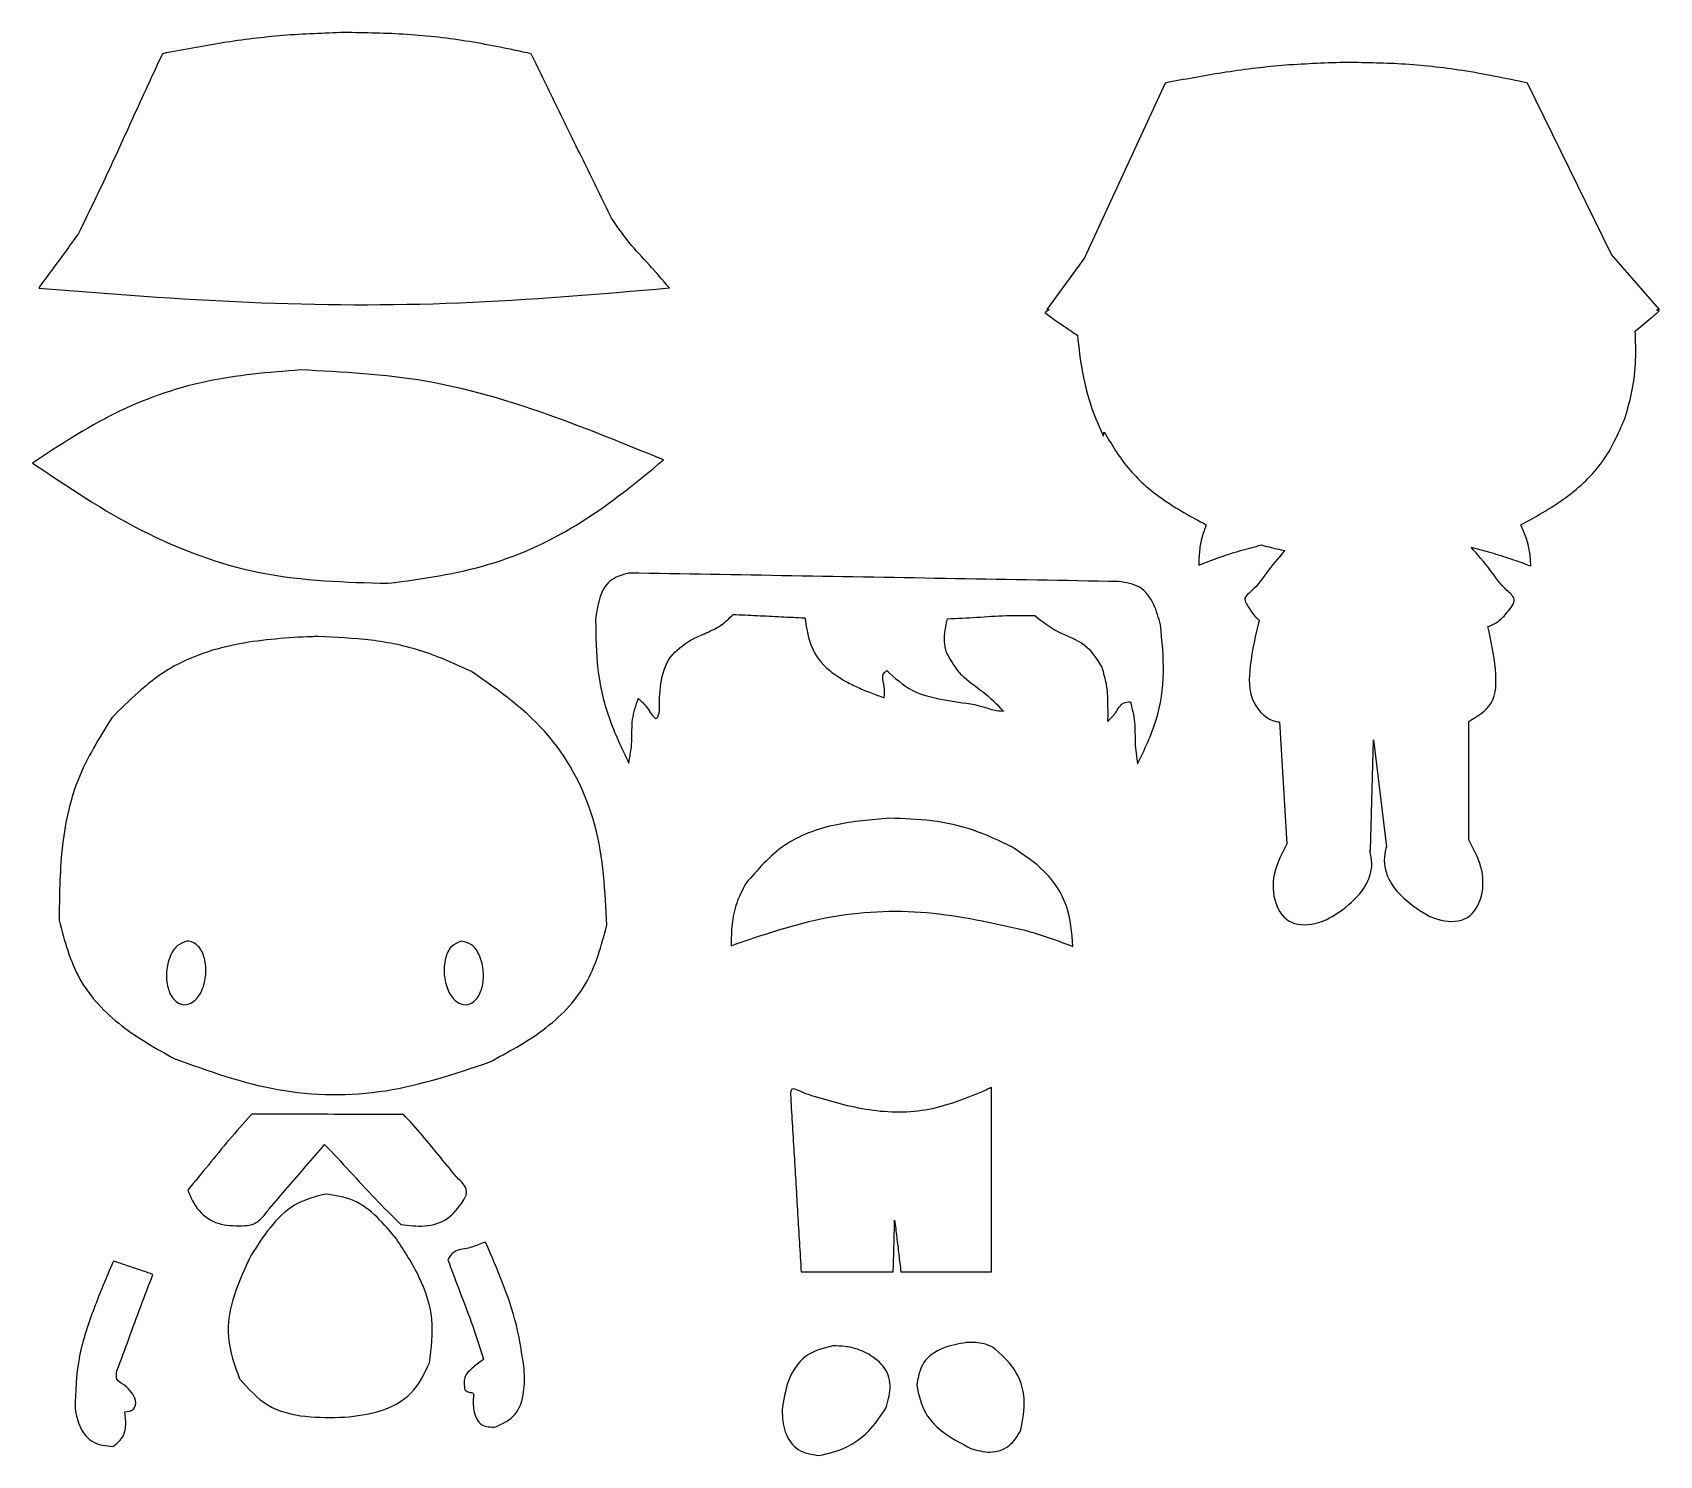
# Model space of a CAD drawing. Extents: x 13 to 567, y 210 to 695.
import ezdxf

# ---------------------------------------------------------------- set-up
doc = ezdxf.new("R2010")
doc.units = 0
doc.layers.add('Layer_1', color=7, linetype='CONTINUOUS')

msp = doc.modelspace()

# ---------------------------------------------------------------- linework, layer by layer
at = {"layer": 'Layer_1', "color": 7}
for points in [[(119.285111, 694.708346), (119.285111, 694.708386)], [(459.389583, 684.530891), (459.389623, 684.530851)], [(398.614623, 677.530851), (371.164623, 617.980852), (358.314623, 600.455852)], [(566.739583, 600.455892), (550.389583, 619.155892), (521.789583, 677.530891)], [(104.443863, 579.907356), (104.443863, 579.907356)], [(216.046959, 510.73006), (216.046959, 510.73006)], [(110.387647, 489.107868), (110.387647, 489.107828)], [(437.489623, 460.105892), (439.964623, 418.630892)], [(501.839583, 420.005892), (501.839583, 460.230892)], [(468.239623, 416.280892), (468.414623, 416.280892), (469.439623, 453.955892)], [(469.464583, 453.955892), (473.814583, 417.605892)], [(304.770687, 427.293884), (304.770687, 427.293884)], [(65.662645, 385.457828), (65.662645, 385.457828)], [(159.087647, 385.457828), (159.087647, 385.457828)], [(337.230711, 334.622684), (337.230711, 334.622684)], [(87.856423, 326.57166), (87.406423, 326.19666), (87.406423, 326.19666)], [(112.838911, 299.420508), (112.838911, 299.420508)], [(167.341327, 283.073044), (166.581007, 282.824212), (165.966327, 282.623044), (165.966327, 282.623044)], [(40.750322, 276.608068), (40.420314, 275.879308), (40.150322, 275.283068), (40.150322, 275.283068)], [(285.514471, 247.749076), (285.514471, 247.749076)], [(330.995695, 248.874076), (330.995695, 248.874076)]]:
    msp.add_lwpolyline(points, dxfattribs=at)
for points, knots in [([(119.285111, 694.708386), (112.357356, 694.472698), (98.505581, 694.00145), (77.858194, 691.379202), (64.244592, 688.798997), (57.435109, 687.508386)], [0, 0, 0, 0, 20.786303, 41.561396, 62.352866, 62.352866, 62.352866, 62.352866]), ([(182.810111, 687.508346), (175.846666, 688.981023), (161.916917, 691.92698), (140.657483, 694.41164), (126.410845, 694.609422), (119.285111, 694.708346)], [0, 0, 0, 0, 21.346658, 42.702082, 64.071984, 64.071984, 64.071984, 64.071984]), ([(57.435109, 687.508386), (54.25743, 680.682938), (47.901048, 667.029843), (38.655762, 646.428776), (32.060194, 632.900409), (28.765293, 626.14214)], [0, 0, 0, 0, 22.586759, 45.180794, 67.73535, 67.73535, 67.73535, 67.73535]), ([(210.227295, 631.507028), (207.180219, 637.729061), (201.086061, 650.173139), (191.932008, 668.832906), (185.850733, 681.283221), (182.810111, 687.508346)], [0, 0, 0, 0, 20.784257, 41.568552, 62.35263, 62.35263, 62.35263, 62.35263]), ([(459.389623, 684.530851), (452.34728, 684.285898), (438.533051, 683.805399), (418.251106, 681.215486), (405.104425, 678.748612), (398.614623, 677.530851)], [0, 0, 0, 0, 21.130308, 41.449115, 61.257952, 61.257952, 61.257952, 61.257952]), ([(521.789583, 677.530891), (514.46097, 679.057501), (500.323528, 682.002446), (479.426893, 684.279767), (465.931125, 684.448907), (459.389583, 684.530891)], [0, 0, 0, 0, 22.449601, 43.306954, 62.926568, 62.926568, 62.926568, 62.926568]), ([(229.885111, 607.808348), (227.654516, 610.414823), (223.189126, 615.632679), (216.023255, 623.031929), (212.153146, 628.690967), (210.227295, 631.507028)], [0, 0, 0, 0, 10.293894, 20.607165, 30.822791, 30.822791, 30.822791, 30.822791]), ([(28.765293, 626.14214), (27.269659, 624.097168), (24.278391, 620.007224), (19.784632, 613.877329), (16.801615, 609.781366), (15.310109, 607.733388)], [0, 0, 0, 0, 7.600624, 15.201248, 22.801853, 22.801853, 22.801853, 22.801853]), ([(15.310109, 607.733388), (39.119033, 605.838083), (86.735905, 602.04755), (158.488585, 601.62521), (206.087029, 605.747368), (229.885111, 607.808348)], [0, 0, 0, 0, 71.643358, 143.283778, 214.917341, 214.917341, 214.917341, 214.917341]), ([(359.064623, 600.380892), (358.906293, 600.269992), (358.589962, 600.048423), (358.113001, 599.717881), (357.797735, 599.493449), (357.639623, 599.380892)], [0, 0, 0, 0, 0.579917, 1.158634, 1.740879, 1.740879, 1.740879, 1.740879]), ([(357.639623, 599.380892), (358.855124, 598.496219), (361.279493, 596.731701), (364.964297, 594.173716), (367.450193, 592.526946), (368.689623, 591.705892)], [0, 0, 0, 0, 4.509991, 8.995372, 13.455439, 13.455439, 13.455439, 13.455439]), ([(358.314623, 600.455852), (358.397988, 600.447732), (358.56469, 600.431494), (358.814551, 600.405122), (358.981258, 600.388969), (359.064623, 600.380892)], [0, 0, 0, 0, 0.251277, 0.502472, 0.753738, 0.753738, 0.753738, 0.753738]), ([(558.514583, 593.105892), (559.42457, 593.838908), (561.254286, 595.31279), (563.967711, 597.591445), (565.745872, 599.165011), (566.639583, 599.955892)], [0, 0, 0, 0, 3.505461, 7.048457, 10.628558, 10.628558, 10.628558, 10.628558]), ([(565.714583, 600.355892), (565.828388, 600.367414), (566.056121, 600.39047), (566.398059, 600.420995), (566.62578, 600.444264), (566.739583, 600.455892)], [0, 0, 0, 0, 0.343157, 0.686687, 1.029871, 1.029871, 1.029871, 1.029871]), ([(566.639583, 599.955892), (566.536739, 600.000238), (566.331071, 600.088922), (566.02316, 600.22323), (565.817436, 600.311674), (565.714583, 600.355892)], [0, 0, 0, 0, 0.335995, 0.671919, 1.007783, 1.007783, 1.007783, 1.007783]), ([(555.239583, 563.980892), (556.056014, 567.010505), (557.750232, 573.297413), (558.888474, 583.105279), (558.638501, 589.7914), (558.514583, 593.105892)], [0, 0, 0, 0, 9.406301, 19.519505, 29.461327, 29.461327, 29.461327, 29.461327]), ([(368.689623, 591.705892), (369.185593, 587.410348), (370.160187, 578.96948), (373.086257, 567.366041), (376.176505, 560.441396), (377.564623, 557.330892)], [0, 0, 0, 0, 12.96858, 25.48364, 35.689904, 35.689904, 35.689904, 35.689904]), ([(104.443863, 579.907356), (93.553264, 579.024536), (71.786825, 577.260093), (40.549587, 566.188538), (22.33175, 554.186159), (13.218865, 548.182356)], [0, 0, 0, 0, 32.688153, 65.332006, 98.004305, 98.004305, 98.004305, 98.004305]), ([(227.918863, 549.257356), (214.740362, 554.658372), (188.401269, 565.453064), (147.184214, 577.725042), (118.683941, 579.18026), (104.443863, 579.907356)], [0, 0, 0, 0, 42.753645, 85.449192, 128.084508, 128.084508, 128.084508, 128.084508]), ([(519.564583, 527.130892), (525.141706, 530.225552), (535.792644, 536.135594), (548.667865, 548.685831), (553.106787, 559.017007), (555.239583, 563.980892)], [0, 0, 0, 0, 19.117715, 36.510148, 52.595359, 52.595359, 52.595359, 52.595359]), ([(377.564623, 557.330892), (377.591255, 557.500244), (377.644438, 557.838429), (377.711652, 558.346854), (377.746983, 558.686369), (377.764623, 558.855892)], [0, 0, 0, 0, 0.514292, 1.027005, 1.538302, 1.538302, 1.538302, 1.538302]), ([(377.764623, 558.855892), (380.278261, 554.629664), (385.511799, 545.830415), (397.725274, 535.154694), (407.465767, 529.911888), (412.539623, 527.180892)], [0, 0, 0, 0, 14.681506, 30.567733, 47.840224, 47.840224, 47.840224, 47.840224]), ([(13.218865, 548.182356), (25.245827, 540.100297), (49.281363, 523.948537), (90.676191, 508.457082), (119.737092, 507.657289), (134.268863, 507.257356)], [0, 0, 0, 0, 43.432448, 86.798488, 130.172411, 130.172411, 130.172411, 130.172411]), ([(134.268863, 507.257356), (145.819373, 508.84492), (168.910066, 512.01863), (200.99407, 527.069789), (218.940584, 541.858741), (227.918863, 549.257356)], [0, 0, 0, 0, 34.832431, 69.633724, 104.473996, 104.473996, 104.473996, 104.473996]), ([(412.539623, 527.180892), (412.027231, 525.783047), (410.981281, 522.929615), (410.119543, 518.307504), (410.033731, 515.119505), (409.989623, 513.480892)], [0, 0, 0, 0, 4.461452, 9.107202, 14.020493, 14.020493, 14.020493, 14.020493]), ([(522.964583, 513.180892), (522.8827, 514.841817), (522.72204, 518.100638), (521.54974, 522.82472), (520.222337, 525.704103), (519.564583, 527.130892)], [0, 0, 0, 0, 4.981354, 9.773676, 14.480861, 14.480861, 14.480861, 14.480861]), ([(409.989623, 513.480892), (412.352816, 514.387618), (417.038437, 516.185429), (424.156291, 518.468213), (428.940181, 519.696328), (431.314623, 520.305892)], [0, 0, 0, 0, 7.592687, 15.054403, 22.407706, 22.407706, 22.407706, 22.407706]), ([(439.189623, 518.280892), (437.031981, 515.820506), (433.058697, 511.289723), (429.544441, 505.687149), (424.739471, 502.116251), (427.11251, 499.004219), (428.498349, 496.577881), (429.89649, 495.328119), (430.564623, 494.730892)], [0, 0, 0, 0, 9.659007, 17.786999, 21.2032, 24.46117, 27.350235, 29.994423, 29.994423, 29.994423, 29.994423]), ([(431.314623, 520.305892), (432.182103, 520.074799), (433.92477, 519.61056), (436.565879, 518.971266), (438.345821, 518.59489), (439.239623, 518.405892)], [0, 0, 0, 0, 2.693169, 5.410263, 8.150854, 8.150854, 8.150854, 8.150854]), ([(439.239623, 518.405892), (439.233839, 518.392163), (439.222222, 518.364592), (439.207047, 518.322336), (439.195425, 518.29469), (439.189623, 518.280892)], [0, 0, 0, 0, 0.044686, 0.089741, 0.13464, 0.13464, 0.13464, 0.13464]), ([(508.389583, 492.530892), (509.653244, 493.069367), (512.26095, 494.180569), (514.955657, 497.437704), (518.60971, 501.721893), (513.105478, 506.068304), (509.166932, 512.100447), (504.924484, 516.964741), (502.664583, 519.555892)], [0, 0, 0, 0, 4.013758, 8.282838, 13.317156, 17.146488, 26.070288, 36.242506, 36.242506, 36.242506, 36.242506]), ([(502.664583, 519.555892), (504.921484, 518.961307), (509.465217, 517.764252), (516.235608, 515.628294), (520.71127, 514.000447), (522.964583, 513.180892)], [0, 0, 0, 0, 7.001063, 14.094973, 21.287722, 21.287722, 21.287722, 21.287722]), ([(216.046959, 510.73006), (213.722241, 510.08499), (209.018749, 508.77985), (205.664161, 501.858747), (205.087035, 497.181132), (204.796959, 494.83006)], [0, 0, 0, 0, 6.930106, 14.021359, 21.187371, 21.187371, 21.187371, 21.187371]), ([(382.747079, 507.868956), (364.224745, 508.188535), (327.17998, 508.827695), (271.61388, 509.816831), (234.569075, 510.425653), (216.046959, 510.73006)], [0, 0, 0, 0, 55.575272, 111.150839, 166.724682, 166.724682, 166.724682, 166.724682]), ([(396.946959, 493.08006), (396.328068, 495.499317), (395.09915, 500.303175), (390.316071, 506.781576), (385.262837, 507.507536), (382.747079, 507.868956)], [0, 0, 0, 0, 7.519811, 14.931896, 22.280542, 22.280542, 22.280542, 22.280542]), ([(204.796959, 494.83006), (204.85365, 489.201785), (204.967046, 477.943696), (208.774106, 461.332648), (213.639932, 451.179689), (216.071959, 446.10506)], [0, 0, 0, 0, 16.857247, 33.719107, 50.568684, 50.568684, 50.568684, 50.568684]), ([(237.346959, 488.08006), (239.035968, 488.845682), (242.422255, 490.380673), (247.561491, 492.736949), (250.252265, 495.366141), (251.596959, 496.68006)], [0, 0, 0, 0, 5.575583, 11.178461, 16.775568, 16.775568, 16.775568, 16.775568]), ([(251.596959, 496.68006), (254.310848, 496.549505), (259.738626, 496.288394), (267.880292, 495.896725), (273.30807, 495.635615), (276.021959, 495.50506)], [0, 0, 0, 0, 8.151081, 16.302165, 24.453246, 24.453246, 24.453246, 24.453246]), ([(276.021959, 495.50506), (276.446334, 492.512578), (277.289901, 486.564167), (282.210681, 478.598854), (287.342818, 475.441686), (289.921959, 473.85506)], [0, 0, 0, 0, 9.014222, 17.918335, 26.913638, 26.913638, 26.913638, 26.913638]), ([(324.171959, 483.70506), (323.863461, 484.965879), (323.243378, 487.500138), (323.654874, 491.427345), (324.232881, 493.962272), (324.521959, 495.23006)], [0, 0, 0, 0, 3.866707, 7.772115, 11.679525, 11.679525, 11.679525, 11.679525]), ([(324.521959, 495.23006), (327.842602, 495.365844), (334.501058, 495.638115), (344.386537, 496.447383), (350.975409, 496.318543), (354.221959, 496.25506)], [0, 0, 0, 0, 9.970716, 19.992987, 29.728078, 29.728078, 29.728078, 29.728078]), ([(354.221959, 496.25506), (356.790388, 494.261491), (361.956955, 490.251295), (371.737656, 487.269841), (375.257741, 481.554112), (376.996959, 478.73006)], [0, 0, 0, 0, 9.739925, 19.59251, 29.214682, 29.214682, 29.214682, 29.214682]), ([(389.196959, 445.80506), (391.54407, 450.709299), (396.244051, 460.529816), (398.664357, 476.892295), (397.518778, 487.690243), (396.946959, 493.08006)], [0, 0, 0, 0, 16.245491, 32.530855, 48.761075, 48.761075, 48.761075, 48.761075]), ([(430.564623, 494.730892), (429.364542, 489.657906), (427.198804, 480.502898), (426.717398, 466.900462), (433.485932, 460.669969), (437.024817, 460.117992), (437.259026, 460.10229), (437.413667, 460.104705), (437.489623, 460.105892)], [0, 0, 0, 0, 15.774132, 28.466926, 38.731446, 38.970625, 39.206651, 39.434494, 39.434494, 39.434494, 39.434494]), ([(106.787647, 489.082868), (98.511386, 488.553021), (81.999168, 487.495907), (57.871219, 479.140246), (46.075208, 467.378386), (40.187645, 461.507868)], [0, 0, 0, 0, 24.879397, 49.637637, 74.308368, 74.308368, 74.308368, 74.308368]), ([(110.387647, 489.107828), (109.987266, 489.108668), (109.187189, 489.110348), (107.987134, 489.102873), (107.18757, 489.089538), (106.787647, 489.082868)], [0, 0, 0, 0, 1.201145, 2.400231, 3.60016, 3.60016, 3.60016, 3.60016]), ([(162.612647, 477.257868), (157.144691, 479.74416), (146.203977, 484.71893), (128.413293, 488.382292), (116.402818, 488.865743), (110.387647, 489.107868)], [0, 0, 0, 0, 17.976137, 35.968065, 54.019612, 54.019612, 54.019612, 54.019612]), ([(226.471959, 463.60506), (226.495322, 466.774296), (226.541748, 473.072104), (229.300496, 482.716179), (234.67263, 486.297316), (237.346959, 488.08006)], [0, 0, 0, 0, 9.563765, 19.004822, 28.36372, 28.36372, 28.36372, 28.36372]), ([(501.839583, 460.230892), (504.804758, 461.985819), (511.372314, 465.872799), (511.254848, 479.424796), (509.41225, 487.853082), (508.389583, 492.530892)], [0, 0, 0, 0, 9.708546, 21.50342, 36.214671, 36.214671, 36.214671, 36.214671]), ([(343.596959, 463.78006), (341.387597, 465.957151), (336.938445, 470.341316), (328.854568, 475.44222), (325.725408, 480.963875), (324.171959, 483.70506)], [0, 0, 0, 0, 9.310079, 18.748377, 28.053323, 28.053323, 28.053323, 28.053323]), ([(208.587647, 390.882868), (208.037333, 402.357871), (206.937334, 425.29477), (190.839629, 457.308925), (172.01486, 470.613013), (162.612647, 477.257868)], [0, 0, 0, 0, 34.272701, 68.506255, 102.665894, 102.665894, 102.665894, 102.665894]), ([(302.971959, 468.30506), (303.101218, 469.546695), (303.380107, 472.225642), (301.774237, 476.092664), (303.500058, 477.267785), (303.921959, 477.55506)], [0, 0, 0, 0, 3.857394, 8.322695, 9.767503, 9.767503, 9.767503, 9.767503]), ([(303.921959, 477.55506), (306.614911, 475.064811), (312.014473, 470.071682), (322.914305, 467.578346), (330.077493, 466.54739), (333.671959, 466.03006)], [0, 0, 0, 0, 10.816112, 21.687084, 32.636477, 32.636477, 32.636477, 32.636477]), ([(376.996959, 478.73006), (377.577642, 476.753976), (378.740222, 472.797673), (379.035684, 466.590384), (379.00989, 462.470397), (378.996959, 460.40506)], [0, 0, 0, 0, 6.15725, 12.327389, 18.529624, 18.529624, 18.529624, 18.529624]), ([(289.921959, 473.85506), (291.325689, 473.137607), (294.132432, 471.703069), (298.526112, 469.93592), (301.488223, 468.849335), (302.971959, 468.30506)], [0, 0, 0, 0, 4.727066, 9.451717, 14.193502, 14.193502, 14.193502, 14.193502]), ([(216.071959, 446.10506), (216.518796, 448.553304), (217.414629, 453.461628), (216.873792, 461.00273), (218.510025, 465.732864), (219.321959, 468.08006)], [0, 0, 0, 0, 7.450838, 14.937697, 22.312263, 22.312263, 22.312263, 22.312263]), ([(219.321959, 468.08006), (220.317439, 467.197433), (222.333168, 465.410218), (225.489658, 459.635373), (226.22001, 462.58688), (226.471959, 463.60506)], [0, 0, 0, 0, 4.547033, 9.207197, 11.661457, 11.661457, 11.661457, 11.661457]), ([(333.671959, 466.03006), (334.773665, 465.750847), (336.97056, 465.194074), (340.182735, 463.993716), (342.457201, 463.851384), (343.596959, 463.78006)], [0, 0, 0, 0, 3.41143, 6.802688, 10.209037, 10.209037, 10.209037, 10.209037]), ([(378.996959, 460.40506), (379.938615, 461.255555), (381.930607, 463.054703), (383.553788, 466.727639), (385.890767, 466.895394), (386.721959, 466.95506)], [0, 0, 0, 0, 3.851876, 8.148308, 10.51993, 10.51993, 10.51993, 10.51993]), ([(386.721959, 466.95506), (387.318577, 464.659979), (388.51841, 460.044437), (388.113746, 452.868438), (388.836275, 448.156997), (389.196959, 445.80506)], [0, 0, 0, 0, 7.071382, 14.220965, 21.347618, 21.347618, 21.347618, 21.347618]), ([(40.187645, 461.507868), (35.922859, 454.65974), (27.361988, 440.913225), (22.483175, 416.797525), (22.352848, 400.657742), (22.287645, 392.582868)], [0, 0, 0, 0, 24.033058, 48.242498, 72.481851, 72.481851, 72.481851, 72.481851]), ([(469.439623, 453.955892), (469.442408, 453.955881), (469.447943, 453.955858), (469.456263, 453.955919), (469.461798, 453.955901), (469.464583, 453.955892)], [0, 0, 0, 0, 0.008356, 0.016605, 0.02496, 0.02496, 0.02496, 0.02496]), ([(304.770687, 427.293884), (298.574343, 426.811532), (286.202977, 425.848489), (268.080274, 419.316646), (259.927148, 409.8025), (255.870687, 405.068884)], [0, 0, 0, 0, 18.670542, 37.276835, 55.700529, 55.700529, 55.700529, 55.700529]), ([(346.495687, 417.493884), (342.166425, 419.5833), (333.487408, 423.772025), (319.23342, 426.838349), (309.593147, 427.14199), (304.770687, 427.293884)], [0, 0, 0, 0, 14.382581, 28.833246, 43.297848, 43.297848, 43.297848, 43.297848]), ([(367.170687, 383.718884), (366.835035, 388.393491), (366.1654, 397.719445), (358.107349, 409.803531), (350.375336, 414.924409), (346.495687, 417.493884)], [0, 0, 0, 0, 13.875025, 27.681012, 41.584779, 41.584779, 41.584779, 41.584779]), ([(439.964623, 418.630892), (438.393036, 415.619043), (435.303184, 409.697533), (434.841501, 399.930672), (439.802681, 390.974123), (450.516445, 390.658022), (459.019434, 395.959905), (465.450741, 401.69793), (468.318835, 407.459988), (469.173985, 411.916295), (468.547728, 414.841669), (468.239623, 416.280892)], [0, 0, 0, 0, 10.092714, 19.842998, 28.436752, 37.415213, 48.074765, 58.299228, 62.679799, 67.201156, 71.579741, 71.579741, 71.579741, 71.579741]), ([(473.814583, 417.605892), (473.480314, 416.153053), (472.800397, 413.197919), (473.637591, 408.670674), (476.509797, 402.861192), (482.960844, 397.110422), (491.461962, 391.807675), (502.209415, 392.125793), (507.170346, 401.180529), (506.636429, 411.039493), (503.455451, 416.985467), (501.839583, 420.005892)], [0, 0, 0, 0, 4.433323, 9.017565, 13.461893, 23.686362, 34.345914, 43.324371, 51.999868, 61.855134, 72.030002, 72.030002, 72.030002, 72.030002]), ([(255.870687, 405.068884), (254.739673, 402.897316), (252.477544, 398.553985), (250.961062, 391.285633), (250.950818, 386.393893), (250.945687, 383.943884)], [0, 0, 0, 0, 7.31853, 14.637723, 21.981731, 21.981731, 21.981731, 21.981731]), ([(250.945687, 383.943884), (261.685227, 387.647594), (283.161768, 395.054139), (317.684498, 396.719167), (339.825872, 391.718847), (350.895687, 389.218884)], [0, 0, 0, 0, 33.970008, 67.931989, 101.88862, 101.88862, 101.88862, 101.88862]), ([(22.287645, 392.582868), (24.086802, 385.641353), (27.695789, 371.717146), (43.045792, 355.77417), (55.47091, 348.848187), (61.687645, 345.382868)], [0, 0, 0, 0, 21.204547, 42.534883, 63.893911, 63.893911, 63.893911, 63.893911]), ([(168.587647, 344.282868), (174.876348, 347.637074), (187.432345, 354.334069), (203.023503, 370.069268), (206.736789, 383.959428), (208.587647, 390.882868)], [0, 0, 0, 0, 21.388739, 42.704676, 63.888185, 63.888185, 63.888185, 63.888185]), ([(350.895687, 389.218884), (352.720159, 388.657325), (356.369269, 387.534156), (361.792098, 385.688709), (365.377703, 384.375537), (367.170687, 383.718884)], [0, 0, 0, 0, 5.726588, 11.453693, 17.181963, 17.181963, 17.181963, 17.181963]), ([(65.662645, 385.457828), (65.739673, 385.462952), (65.895082, 385.47329), (66.128777, 385.471898), (67.51178, 385.403621), (70.180517, 383.733712), (72.041283, 379.377513), (72.456499, 374.086909), (71.213365, 368.926), (68.684626, 364.929393), (64.58996, 363.204613), (60.817159, 365.549834), (58.959202, 369.890971), (58.552094, 375.094613), (59.711528, 380.015159), (61.970137, 384.111058), (64.522416, 385.041952), (65.662645, 385.457828)], [0, 0, 0, 0, 0.231524, 0.467109, 0.700671, 4.382414, 8.955523, 14.509744, 20.058691, 24.626869, 28.310666, 31.989342, 36.551734, 42.099498, 47.33689, 51.723169, 55.265083, 55.265083, 55.265083, 55.265083]), ([(159.087647, 385.457828), (160.329948, 385.182837), (163.115348, 384.566273), (165.647601, 380.265205), (166.878364, 375.205628), (166.466822, 369.890025), (164.607907, 365.550358), (160.837574, 363.204694), (156.746277, 364.929809), (154.232128, 368.92489), (152.992803, 374.109649), (153.416717, 379.300898), (155.247769, 383.945392), (157.903269, 384.99133), (159.087647, 385.457828)], [0, 0, 0, 0, 3.679805, 8.250602, 13.804274, 19.352038, 23.914431, 27.593107, 31.270779, 35.831849, 41.37923, 46.933452, 51.506561, 55.188302, 55.188302, 55.188302, 55.188302]), ([(61.687645, 345.382868), (73.201289, 341.252922), (96.262655, 332.980808), (133.774688, 332.567902), (156.995616, 340.382014), (168.587647, 344.282868)], [0, 0, 0, 0, 36.539946, 73.188042, 109.719961, 109.719961, 109.719961, 109.719961]), ([(278.349719, 332.884372), (277.252398, 333.212904), (275.174176, 333.835112), (270.975533, 336.223833), (271.097584, 333.518924), (271.153751, 332.274124)], [0, 0, 0, 0, 3.773511, 7.146674, 10.022427, 10.022427, 10.022427, 10.022427]), ([(271.153751, 332.274124), (271.550716, 325.685044), (272.344644, 312.506881), (273.526819, 292.739122), (274.329414, 279.561492), (274.730711, 272.972684)], [0, 0, 0, 0, 19.803081, 39.60617, 59.409223, 59.409223, 59.409223, 59.409223]), ([(337.230711, 334.622684), (330.968674, 332.046105), (318.442212, 326.891966), (297.723411, 327.091862), (284.81355, 330.951761), (278.349719, 332.884372)], [0, 0, 0, 0, 20.15031, 40.308304, 60.521961, 60.521961, 60.521961, 60.521961]), ([(339.530711, 335.722684), (339.275156, 335.600462), (338.764044, 335.356018), (337.997378, 334.98935), (337.486267, 334.744906), (337.230711, 334.622684)], [0, 0, 0, 0, 0.849836, 1.699674, 2.54951, 2.54951, 2.54951, 2.54951]), ([(339.530711, 272.972684), (339.530711, 279.944906), (339.530711, 293.88935), (339.530711, 314.806017), (339.530711, 328.750462), (339.530711, 335.722684)], [0, 0, 0, 0, 20.916666, 41.833334, 62.75, 62.75, 62.75, 62.75]), ([(87.406423, 326.19666), (84.956821, 323.437432), (80.049745, 317.910108), (73.068906, 309.288679), (68.360582, 303.577329), (66.006425, 300.72166)], [0, 0, 0, 0, 11.0676, 22.170772, 33.273897, 33.273897, 33.273897, 33.273897]), ([(158.116559, 304.48682), (156.068642, 306.961328), (151.973243, 311.909821), (145.91712, 319.395771), (141.607994, 324.148564), (139.456423, 326.52166)], [0, 0, 0, 0, 9.636532, 19.27102, 28.878781, 28.878781, 28.878781, 28.878781]), ([(93.837215, 294.517372), (95.922684, 296.934515), (100.09362, 301.768801), (106.350023, 309.02023), (110.520957, 313.854516), (112.606423, 316.27166)], [0, 0, 0, 0, 9.577361, 19.154719, 28.732076, 28.732076, 28.732076, 28.732076]), ([(112.606423, 316.27166), (115.485303, 313.2287), (121.249757, 307.135705), (129.617886, 297.799006), (135.589727, 291.968262), (138.556423, 289.07166)], [0, 0, 0, 0, 12.567178, 25.163578, 37.598813, 37.598813, 37.598813, 37.598813]), ([(159.706423, 297.07166), (160.233427, 297.937876), (161.225157, 299.567943), (160.292036, 302.54941), (158.883129, 303.804137), (158.116559, 304.48682)], [0, 0, 0, 0, 2.907687, 5.471762, 8.531748, 8.531748, 8.531748, 8.531748]), ([(66.006425, 300.72166), (67.071927, 298.248738), (69.188098, 293.337323), (76.323257, 288.669721), (81.678466, 288.637781), (84.381423, 288.62166)], [0, 0, 0, 0, 7.958735, 15.806665, 23.804626, 23.804626, 23.804626, 23.804626]), ([(112.838911, 299.420508), (109.181218, 298.453634), (101.821249, 296.508101), (93.696018, 288.155699), (89.658396, 281.832942), (87.638911, 278.670508)], [0, 0, 0, 0, 11.154598, 22.445153, 33.743245, 33.743245, 33.743245, 33.743245]), ([(137.038911, 284.145508), (134.930881, 286.663212), (130.709436, 291.705051), (122.721135, 298.046574), (116.116222, 298.964861), (112.838911, 299.420508)], [0, 0, 0, 0, 9.885816, 19.796884, 29.558166, 29.558166, 29.558166, 29.558166]), ([(84.381423, 288.62166), (85.726137, 288.660984), (88.361215, 288.738043), (91.50622, 291.373821), (93.04341, 293.446856), (93.837215, 294.517372)], [0, 0, 0, 0, 3.924258, 7.68991, 11.710971, 11.710971, 11.710971, 11.710971]), ([(138.556423, 289.07166), (141.253235, 288.71797), (146.607293, 288.015779), (154.923619, 290.343123), (158.111407, 294.827761), (159.706423, 297.07166)], [0, 0, 0, 0, 8.156136, 16.192611, 24.240418, 24.240418, 24.240418, 24.240418]), ([(306.055711, 272.972684), (306.111913, 274.928141), (306.224317, 278.839064), (306.373894, 284.705968), (306.478439, 288.617113), (306.530711, 290.572684)], [0, 0, 0, 0, 5.86879, 11.737606, 17.606415, 17.606415, 17.606415, 17.606415]), ([(306.530711, 290.572684), (306.766508, 288.61709), (307.238102, 284.7059), (307.939782, 278.838429), (308.417068, 274.927931), (308.655711, 272.972684)], [0, 0, 0, 0, 5.909276, 11.818557, 17.727824, 17.727824, 17.727824, 17.727824]), ([(148.288911, 241.970508), (148.919379, 246.963342), (150.183977, 256.978008), (145.234258, 271.59036), (139.769486, 279.962309), (137.038911, 284.145508)], [0, 0, 0, 0, 14.928582, 29.943865, 44.939248, 44.939248, 44.939248, 44.939248]), ([(165.966327, 282.623044), (164.533525, 282.010072), (161.55591, 280.736208), (156.671836, 280.593133), (155.137887, 278.055229), (154.526711, 277.044044)], [0, 0, 0, 0, 4.718962, 9.806833, 13.176662, 13.176662, 13.176662, 13.176662]), ([(180.486911, 239.971188), (179.747243, 244.94534), (178.265752, 254.908133), (173.338716, 269.231222), (169.339774, 278.46068), (167.341327, 283.073044)], [0, 0, 0, 0, 15.057227, 30.15831, 45.243923, 45.243923, 45.243923, 45.243923]), ([(87.638911, 278.670508), (85.526702, 274.262439), (81.297896, 265.437145), (78.572427, 250.447127), (81.988972, 241.130897), (83.688911, 236.495508)], [0, 0, 0, 0, 14.689177, 29.408863, 43.985623, 43.985623, 43.985623, 43.985623]), ([(154.526711, 277.044044), (155.922353, 273.277768), (158.721061, 265.725186), (163.057372, 254.559199), (165.492063, 246.980908), (166.691327, 243.248044)], [0, 0, 0, 0, 12.050151, 24.164394, 35.92403, 35.92403, 35.92403, 35.92403]), ([(40.150322, 275.283068), (37.968685, 270.088303), (33.60084, 259.687893), (28.236451, 243.472532), (27.866499, 232.140371), (27.681946, 226.487244)], [0, 0, 0, 0, 16.925424, 33.886305, 50.769812, 50.769812, 50.769812, 50.769812]), ([(54.175322, 272.058068), (52.684743, 272.566839), (49.703575, 273.584383), (45.231533, 275.109839), (42.24405, 276.108661), (40.750322, 276.608068)], [0, 0, 0, 0, 4.725051, 9.45013, 14.175124, 14.175124, 14.175124, 14.175124]), ([(41.951322, 239.211452), (43.295391, 242.867007), (45.983554, 250.178185), (49.971608, 261.159552), (52.774318, 268.425836), (54.175322, 272.058068)], [0, 0, 0, 0, 11.684516, 23.36925, 35.04813, 35.04813, 35.04813, 35.04813]), ([(274.730711, 272.972684), (278.211267, 272.972684), (285.172378, 272.972684), (295.614045, 272.972684), (302.575156, 272.972684), (306.055711, 272.972684)], [0, 0, 0, 0, 10.441666, 20.883334, 31.325, 31.325, 31.325, 31.325]), ([(308.655711, 272.972684), (312.086267, 272.972684), (318.947378, 272.972684), (329.239045, 272.972684), (336.100156, 272.972684), (339.530711, 272.972684)], [0, 0, 0, 0, 10.291666, 20.583334, 30.875, 30.875, 30.875, 30.875]), ([(285.514471, 247.749076), (282.182067, 246.908387), (275.458468, 245.212178), (269.717428, 235.904069), (268.732609, 229.220703), (268.239471, 225.874076)], [0, 0, 0, 0, 9.964397, 20.104592, 30.274839, 30.274839, 30.274839, 30.274839]), ([(297.714471, 244.924076), (296.440102, 245.522305), (293.890473, 246.719181), (289.740506, 247.690755), (286.922983, 247.729638), (285.514471, 247.749076)], [0, 0, 0, 0, 4.216745, 8.436434, 12.654631, 12.654631, 12.654631, 12.654631]), ([(303.439471, 226.299076), (304.184775, 228.610464), (305.663651, 233.196853), (303.761382, 240.780645), (299.733842, 243.540374), (297.714471, 244.924076)], [0, 0, 0, 0, 7.22013, 14.326597, 21.472703, 21.472703, 21.472703, 21.472703]), ([(330.995695, 248.874076), (328.295052, 248.428886), (322.925911, 247.543807), (315.48213, 242.667627), (314.53964, 237.12958), (314.070695, 234.374076)], [0, 0, 0, 0, 8.236968, 16.375893, 24.435734, 24.435734, 24.435734, 24.435734]), ([(339.870695, 247.349076), (338.937159, 247.738373), (337.068142, 248.517777), (334.035393, 248.964618), (332.010294, 248.904297), (330.995695, 248.874076)], [0, 0, 0, 0, 3.025077, 6.056456, 9.100125, 9.100125, 9.100125, 9.100125]), ([(349.445695, 219.024076), (350.127029, 222.530809), (351.497119, 229.582474), (348.018406, 240.340961), (342.570453, 245.026925), (339.870695, 247.349076)], [0, 0, 0, 0, 10.617572, 21.350796, 31.894848, 31.894848, 31.894848, 31.894848]), ([(46.825322, 231.983068), (46.125031, 232.823422), (44.736348, 234.48985), (41.384078, 235.997253), (41.77312, 238.201695), (41.951322, 239.211452)], [0, 0, 0, 0, 3.334698, 6.612733, 9.383356, 9.383356, 9.383356, 9.383356]), ([(119.437631, 223.465716), (123.486406, 223.919066), (131.544414, 224.821339), (142.969398, 230.781601), (146.516143, 238.241719), (148.288911, 241.970508)], [0, 0, 0, 0, 12.22674, 24.334069, 36.43315, 36.43315, 36.43315, 36.43315]), ([(166.691327, 243.248044), (165.531866, 242.366438), (163.192469, 240.58766), (159.650186, 237.316961), (160.099996, 234.265577), (160.316327, 232.798044)], [0, 0, 0, 0, 4.451903, 8.982418, 13.180214, 13.180214, 13.180214, 13.180214]), ([(170.891327, 220.148044), (173.313008, 221.360573), (178.205601, 223.810282), (180.772645, 232.014335), (180.582365, 237.31307), (180.486911, 239.971188)], [0, 0, 0, 0, 7.818568, 15.796081, 23.826466, 23.826466, 23.826466, 23.826466]), ([(83.688911, 236.495508), (86.656196, 233.140177), (92.627309, 226.388193), (106.157017, 223.194236), (115.004905, 223.375103), (119.437631, 223.465716)], [0, 0, 0, 0, 13.140888, 26.443615, 39.799267, 39.799267, 39.799267, 39.799267]), ([(160.316327, 232.798044), (160.734943, 232.447019), (161.528948, 231.781215), (163.519507, 231.910726), (163.297507, 230.76908), (163.191327, 230.223044)], [0, 0, 0, 0, 1.652305, 3.133991, 4.492357, 4.492357, 4.492357, 4.492357]), ([(314.070695, 234.374076), (314.742669, 231.109401), (316.095748, 224.535693), (323.610915, 217.403105), (329.468571, 214.383166), (332.395695, 212.874076)], [0, 0, 0, 0, 9.787642, 19.708274, 29.617365, 29.617365, 29.617365, 29.617365]), ([(44.625322, 225.258068), (45.736684, 225.39901), (47.937337, 225.678094), (48.706808, 229.397864), (47.465794, 231.103046), (46.825322, 231.983068)], [0, 0, 0, 0, 3.059945, 6.05912, 9.257706, 9.257706, 9.257706, 9.257706]), ([(163.191327, 230.223044), (163.135831, 228.541958), (163.025581, 225.202242), (165.636288, 220.036532), (169.167594, 220.111466), (170.891327, 220.148044)], [0, 0, 0, 0, 5.094722, 10.12139, 14.914912, 14.914912, 14.914912, 14.914912]), ([(27.681946, 226.487244), (28.093494, 224.257551), (28.913839, 219.813069), (33.631714, 214.130252), (38.236764, 213.748023), (40.525322, 213.558068)], [0, 0, 0, 0, 6.778865, 13.512419, 20.164779, 20.164779, 20.164779, 20.164779]), ([(40.525322, 213.558068), (41.738428, 214.438947), (44.198906, 216.225588), (45.187757, 220.864056), (44.812092, 223.798933), (44.625322, 225.258068)], [0, 0, 0, 0, 4.359648, 8.842442, 13.274789, 13.274789, 13.274789, 13.274789]), ([(268.239471, 225.874076), (268.363192, 223.361275), (268.608615, 218.376683), (273.233169, 211.593184), (278.274485, 210.829873), (280.789471, 210.449076)], [0, 0, 0, 0, 7.506195, 14.889887, 22.240426, 22.240426, 22.240426, 22.240426]), ([(280.789471, 210.449076), (283.892322, 211.15664), (290.134547, 212.580098), (298.041465, 218.414147), (301.645607, 223.678758), (303.439471, 226.299076)], [0, 0, 0, 0, 9.472887, 19.057277, 28.554765, 28.554765, 28.554765, 28.554765]), ([(332.395695, 212.874076), (334.582932, 212.218072), (338.91737, 210.918071), (345.961431, 213.09426), (348.281103, 217.042074), (349.445695, 219.024076)], [0, 0, 0, 0, 6.773844, 13.423699, 20.128319, 20.128319, 20.128319, 20.128319])]:
    msp.add_open_spline(points, degree=3, knots=knots, dxfattribs=at)
msp.add_open_spline([(139.456423, 326.52166), (133.72309, 326.526977), (122.256423, 326.537611), (105.056424, 326.555581), (93.589757, 326.5663), (87.856423, 326.57166)], degree=3, dxfattribs=at)

doc.saveas('drawing.dxf')
